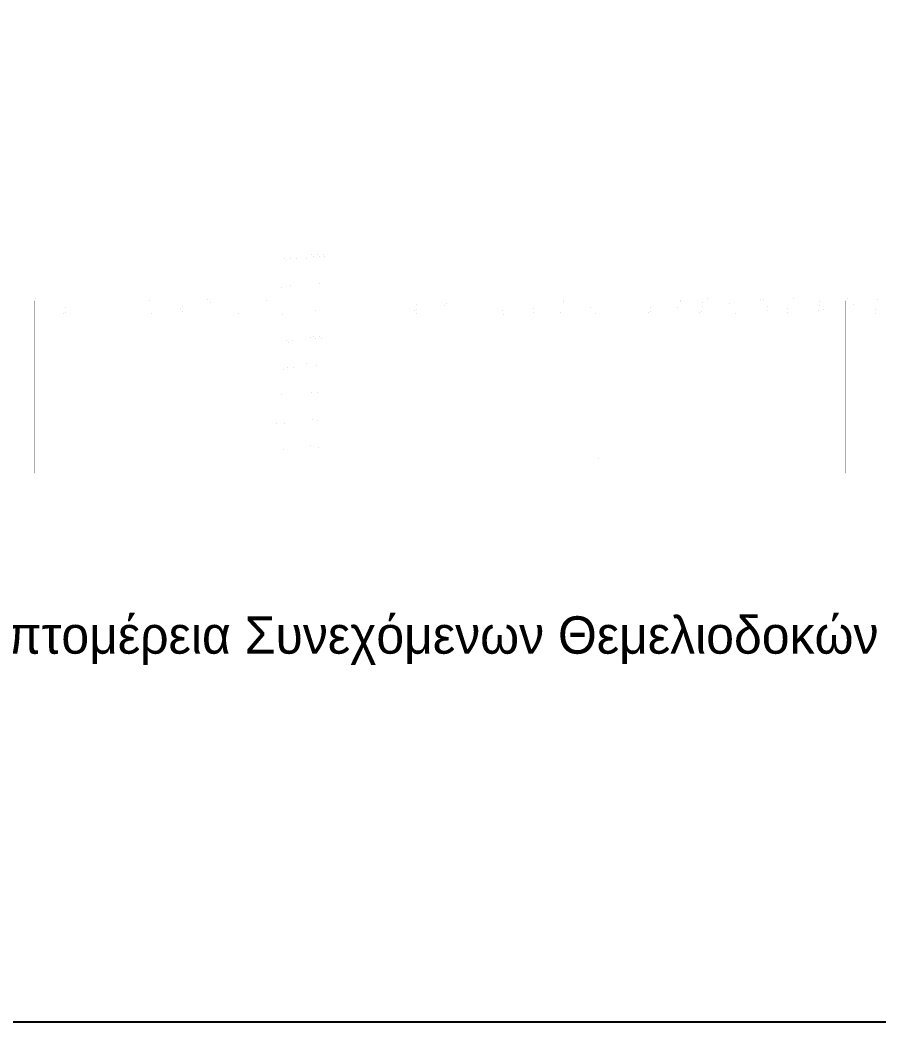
# Model space of a CAD drawing. Header units: millimetres. Extents: x -2171 to 1563, y -1758 to -1505.
# Drawn here: x 1269.06 to 1276.41, y -1605.38 to -1596.81 of the extents above; entities that cross this region are included whole.
import ezdxf

# ---------------------------------------------------------------- set-up
doc = ezdxf.new("R2010")
doc.units = ezdxf.units.MM
for name, color, linetype in [('-S-TOMES', 7, 'Continuous'), ('-S_SIDERA', 30, 'Continuous'), ('BLUE', 5, 'Continuous')]:
    doc.layers.add(name, color=color, linetype=linetype)
doc.layers.add('Tablet', color=150, linetype='Continuous', true_color=0x0180ff)
doc.styles.add('GR-SIMPL', font='GR-SIMPL.shx', dxfattribs={"width": 0.8})

msp = doc.modelspace()

# ---------------------------------------------------------------- linework, layer by layer
at = {"layer": '-S-TOMES', "const_width": 0.00005}
for points in [[(1271.1936, -1599.1117), (1271.1936, -1598.645)], [(1272.0603, -1599.1117), (1272.0603, -1598.645)], [(1271.1936, -1599.1117), (1265.8353, -1599.1117)], [(1277.2519, -1599.1117), (1272.0603, -1599.1117)], [(1270.0269, -1600.7783), (1264.6686, -1600.7783)], [(1273.2603, -1600.7783), (1270.0269, -1600.7783)], [(1278.9186, -1600.7783), (1273.2603, -1600.7783)]]:
    msp.add_lwpolyline(points, dxfattribs=at)
at = {"layer": '-S_SIDERA', "const_width": 0.00005}
for points in [[(1271.3186, -1596.8117), (1271.3186, -1600.6617), (1271.2853, -1600.6617), (1271.2853, -1596.8117)], [(1271.5603, -1596.8117), (1271.5603, -1600.6617), (1271.5353, -1600.6617), (1271.5353, -1596.8117)], [(1271.7519, -1596.8117), (1271.7519, -1600.6617), (1271.7269, -1600.6617), (1271.7269, -1596.8117)], [(1272.0019, -1596.8117), (1272.0019, -1600.6617), (1271.9686, -1600.6617), (1271.9686, -1596.8117)], [(1274.1936, -1599.2267), (1265.0176, -1599.2267), (1264.9777, -1599.2302), (1264.939, -1599.2405), (1264.9027, -1599.2575), (1264.8698, -1599.2805), (1264.8415, -1599.3088), (1264.8185, -1599.3416), (1264.8016, -1599.3779), (1264.7912, -1599.4167), (1264.7877, -1599.4566), (1264.7877, -1599.852), (1264.8227, -1599.852), (1264.8227, -1599.4566), (1264.8265, -1599.4186), (1264.8376, -1599.382), (1264.8556, -1599.3483), (1264.8798, -1599.3187), (1264.9093, -1599.2945), (1264.943, -1599.2765), (1264.9796, -1599.2654), (1265.0176, -1599.2617), (1274.1936, -1599.2617)], [(1274.1936, -1600.6492), (1265.0176, -1600.6492), (1264.9777, -1600.6457), (1264.939, -1600.6353), (1264.9027, -1600.6184), (1264.8698, -1600.5954), (1264.8415, -1600.567), (1264.8185, -1600.5342), (1264.8016, -1600.4979), (1264.7912, -1600.4592), (1264.7877, -1600.4192), (1264.7877, -1600.0238), (1264.8227, -1600.0238), (1264.8227, -1600.4192), (1264.8265, -1600.4573), (1264.8376, -1600.4938), (1264.8556, -1600.5275), (1264.8798, -1600.5571), (1264.9093, -1600.5813), (1264.943, -1600.5993), (1264.9796, -1600.6104), (1265.0176, -1600.6142), (1274.1936, -1600.6142)]]:
    msp.add_lwpolyline(points, close=True, dxfattribs=at)
for points in [[(1272.4103, -1598.645), (1270.8603, -1598.645)], [(1272.0203, -1598.8867), (1271.2769, -1598.8867), (1271.274, -1598.8864), (1271.2712, -1598.8857), (1271.2686, -1598.8844), (1271.2662, -1598.8828), (1271.2642, -1598.8807), (1271.2625, -1598.8783), (1271.2613, -1598.8757), (1271.2605, -1598.8729), (1271.2603, -1598.87), (1271.2603, -1598.8617), (1271.2605, -1598.8588), (1271.2613, -1598.856), (1271.2625, -1598.8533), (1271.2642, -1598.8509), (1271.2662, -1598.8489), (1271.2686, -1598.8472), (1271.2712, -1598.846), (1271.274, -1598.8452), (1271.2769, -1598.845), (1271.4269, -1598.8533), (1271.4269, -1598.87), (1271.2919, -1598.8617)], [(1271.2753, -1598.87), (1272.0203, -1598.87)], [(1271.7703, -1598.8533), (1271.5269, -1598.8533), (1271.524, -1598.8531), (1271.5212, -1598.8523), (1271.5186, -1598.8511), (1271.5162, -1598.8494), (1271.5142, -1598.8474), (1271.5125, -1598.845), (1271.5113, -1598.8424), (1271.5105, -1598.8396), (1271.5103, -1598.8367), (1271.5103, -1598.8283), (1271.5105, -1598.8254), (1271.5113, -1598.8226), (1271.5125, -1598.82), (1271.5142, -1598.8176), (1271.5162, -1598.8156), (1271.5186, -1598.8139), (1271.5212, -1598.8127), (1271.524, -1598.8119), (1271.5269, -1598.8117), (1271.6769, -1598.82), (1271.6769, -1598.8367), (1271.5419, -1598.8283)], [(1271.5253, -1598.8367), (1271.7703, -1598.8367)], [(1271.7769, -1598.8433), (1271.7769, -1598.8467)], [(1271.7703, -1599.0867), (1271.5269, -1599.0867), (1271.524, -1599.0864), (1271.5212, -1599.0857), (1271.5186, -1599.0844), (1271.5162, -1599.0828), (1271.5142, -1599.0807), (1271.5125, -1599.0783), (1271.5113, -1599.0757), (1271.5105, -1599.0729), (1271.5103, -1599.07), (1271.5103, -1599.0617), (1271.5105, -1599.0588), (1271.5113, -1599.056), (1271.5125, -1599.0533), (1271.5142, -1599.0509), (1271.5162, -1599.0489), (1271.5186, -1599.0472), (1271.5212, -1599.046), (1271.524, -1599.0452), (1271.5269, -1599.045), (1271.6769, -1599.0533), (1271.6769, -1599.07), (1271.5419, -1599.0617)], [(1272.0203, -1599.12), (1271.2769, -1599.12), (1271.274, -1599.1197), (1271.2712, -1599.119), (1271.2686, -1599.1178), (1271.2662, -1599.1161), (1271.2642, -1599.114), (1271.2625, -1599.1117), (1271.2613, -1599.109), (1271.2605, -1599.1062), (1271.2603, -1599.1033), (1271.2603, -1599.095), (1271.2605, -1599.0921), (1271.2613, -1599.0893), (1271.2625, -1599.0867), (1271.2642, -1599.0843), (1271.2662, -1599.0822), (1271.2686, -1599.0806), (1271.2712, -1599.0793), (1271.274, -1599.0786), (1271.2769, -1599.0783), (1271.4269, -1599.0867), (1271.4269, -1599.1033), (1271.2919, -1599.095)], [(1271.2753, -1599.1033), (1272.0203, -1599.1033)], [(1271.5253, -1599.07), (1271.7703, -1599.07)], [(1271.7769, -1599.0767), (1271.7769, -1599.08)], [(1269.1686, -1600.6883), (1269.1686, -1599.2117), (1269.1689, -1599.2088), (1269.1696, -1599.206), (1269.1708, -1599.2033), (1269.1725, -1599.2009), (1269.1746, -1599.1989), (1269.1769, -1599.1972), (1269.1796, -1599.196), (1269.1824, -1599.1952), (1269.1853, -1599.195), (1269.1936, -1599.195), (1269.1965, -1599.1952), (1269.1993, -1599.196), (1269.2019, -1599.1972), (1269.2043, -1599.1989), (1269.2064, -1599.2009), (1269.208, -1599.2033), (1269.2093, -1599.206), (1269.21, -1599.2088), (1269.2103, -1599.2117), (1269.2019, -1599.3283), (1269.1853, -1599.3283), (1269.1936, -1599.2267)], [(1269.1853, -1599.21), (1269.1853, -1600.6883)], [(1269.4186, -1600.6883), (1269.4186, -1599.2117), (1269.4189, -1599.2088), (1269.4196, -1599.206), (1269.4208, -1599.2033), (1269.4225, -1599.2009), (1269.4246, -1599.1989), (1269.4269, -1599.1972), (1269.4296, -1599.196), (1269.4324, -1599.1952), (1269.4353, -1599.195), (1269.4436, -1599.195), (1269.4465, -1599.1952), (1269.4493, -1599.196), (1269.4519, -1599.1972), (1269.4543, -1599.1989), (1269.4564, -1599.2009), (1269.458, -1599.2033), (1269.4593, -1599.206), (1269.46, -1599.2088), (1269.4603, -1599.2117), (1269.4519, -1599.3283), (1269.4353, -1599.3283), (1269.4436, -1599.2267)], [(1269.4353, -1599.21), (1269.4353, -1600.6883)], [(1270.1686, -1600.6883), (1270.1686, -1599.2117), (1270.1689, -1599.2088), (1270.1696, -1599.206), (1270.1708, -1599.2033), (1270.1725, -1599.2009), (1270.1746, -1599.1989), (1270.1769, -1599.1972), (1270.1796, -1599.196), (1270.1824, -1599.1952), (1270.1853, -1599.195), (1270.1936, -1599.195), (1270.1965, -1599.1952), (1270.1993, -1599.196), (1270.2019, -1599.1972), (1270.2043, -1599.1989), (1270.2064, -1599.2009), (1270.208, -1599.2033), (1270.2093, -1599.206), (1270.21, -1599.2088), (1270.2103, -1599.2117), (1270.2019, -1599.3283), (1270.1853, -1599.3283), (1270.1936, -1599.2267)], [(1270.4186, -1600.6883), (1270.4186, -1599.2117), (1270.4189, -1599.2088), (1270.4196, -1599.206), (1270.4208, -1599.2033), (1270.4225, -1599.2009), (1270.4246, -1599.1989), (1270.4269, -1599.1972), (1270.4296, -1599.196), (1270.4324, -1599.1952), (1270.4353, -1599.195), (1270.4436, -1599.195), (1270.4465, -1599.1952), (1270.4493, -1599.196), (1270.4519, -1599.1972), (1270.4543, -1599.1989), (1270.4564, -1599.2009), (1270.458, -1599.2033), (1270.4593, -1599.206), (1270.46, -1599.2088), (1270.4603, -1599.2117), (1270.4519, -1599.3283), (1270.4353, -1599.3283), (1270.4436, -1599.2267)], [(1270.4353, -1599.21), (1270.4353, -1600.6883)], [(1270.6686, -1600.6883), (1270.6686, -1599.2117), (1270.6689, -1599.2088), (1270.6696, -1599.206), (1270.6708, -1599.2033), (1270.6725, -1599.2009), (1270.6746, -1599.1989), (1270.6769, -1599.1972), (1270.6796, -1599.196), (1270.6824, -1599.1952), (1270.6853, -1599.195), (1270.6936, -1599.195), (1270.6965, -1599.1952), (1270.6993, -1599.196), (1270.7019, -1599.1972), (1270.7043, -1599.1989), (1270.7064, -1599.2009), (1270.708, -1599.2033), (1270.7093, -1599.206), (1270.71, -1599.2088), (1270.7103, -1599.2117), (1270.7019, -1599.3283), (1270.6853, -1599.3283), (1270.6936, -1599.2267)], [(1270.6853, -1599.21), (1270.6853, -1600.6883)], [(1270.9186, -1600.6883), (1270.9186, -1599.2117), (1270.9189, -1599.2088), (1270.9196, -1599.206), (1270.9208, -1599.2033), (1270.9225, -1599.2009), (1270.9246, -1599.1989), (1270.9269, -1599.1972), (1270.9296, -1599.196), (1270.9324, -1599.1952), (1270.9353, -1599.195), (1270.9436, -1599.195), (1270.9465, -1599.1952), (1270.9493, -1599.196), (1270.9519, -1599.1972), (1270.9543, -1599.1989), (1270.9564, -1599.2009), (1270.958, -1599.2033), (1270.9593, -1599.206), (1270.96, -1599.2088), (1270.9603, -1599.2117), (1270.9519, -1599.3283), (1270.9353, -1599.3283), (1270.9436, -1599.2267)], [(1270.9353, -1599.21), (1270.9353, -1600.6883)], [(1271.1686, -1600.6883), (1271.1686, -1599.2117), (1271.1689, -1599.2088), (1271.1696, -1599.206), (1271.1708, -1599.2033), (1271.1725, -1599.2009), (1271.1746, -1599.1989), (1271.1769, -1599.1972), (1271.1796, -1599.196), (1271.1824, -1599.1952), (1271.1853, -1599.195), (1271.1936, -1599.195), (1271.1965, -1599.1952), (1271.1993, -1599.196), (1271.2019, -1599.1972), (1271.2043, -1599.1989), (1271.2064, -1599.2009), (1271.208, -1599.2033), (1271.2093, -1599.206), (1271.21, -1599.2088), (1271.2103, -1599.2117), (1271.2019, -1599.3283), (1271.1853, -1599.3283), (1271.1936, -1599.2267)], [(1271.1853, -1599.21), (1271.1853, -1600.6883)], [(1272.1686, -1600.6883), (1272.1686, -1599.2117), (1272.1688, -1599.2088), (1272.1696, -1599.206), (1272.1708, -1599.2033), (1272.1725, -1599.2009), (1272.1745, -1599.1989), (1272.1769, -1599.1972), (1272.1796, -1599.196), (1272.1824, -1599.1952), (1272.1853, -1599.195), (1272.1936, -1599.195), (1272.1965, -1599.1952), (1272.1993, -1599.196), (1272.2019, -1599.1972), (1272.2043, -1599.1989), (1272.2064, -1599.2009), (1272.208, -1599.2033), (1272.2093, -1599.206), (1272.21, -1599.2088), (1272.2103, -1599.2117), (1272.2019, -1599.3283), (1272.1853, -1599.3283), (1272.1936, -1599.2267)], [(1272.1853, -1599.21), (1272.1853, -1600.6883)], [(1272.4186, -1600.6883), (1272.4186, -1599.2117), (1272.4188, -1599.2088), (1272.4196, -1599.206), (1272.4208, -1599.2033), (1272.4225, -1599.2009), (1272.4245, -1599.1989), (1272.4269, -1599.1972), (1272.4296, -1599.196), (1272.4324, -1599.1952), (1272.4353, -1599.195), (1272.4436, -1599.195), (1272.4465, -1599.1952), (1272.4493, -1599.196), (1272.4519, -1599.1972), (1272.4543, -1599.1989), (1272.4564, -1599.2009), (1272.458, -1599.2033), (1272.4593, -1599.206), (1272.46, -1599.2088), (1272.4603, -1599.2117), (1272.4519, -1599.3283), (1272.4353, -1599.3283), (1272.4436, -1599.2267)], [(1272.4353, -1599.21), (1272.4353, -1600.6883)], [(1272.6686, -1600.6883), (1272.6686, -1599.2117), (1272.6688, -1599.2088), (1272.6696, -1599.206), (1272.6708, -1599.2033), (1272.6725, -1599.2009), (1272.6745, -1599.1989), (1272.6769, -1599.1972), (1272.6796, -1599.196), (1272.6824, -1599.1952), (1272.6853, -1599.195), (1272.6936, -1599.195), (1272.6965, -1599.1952), (1272.6993, -1599.196), (1272.7019, -1599.1972), (1272.7043, -1599.1989), (1272.7064, -1599.2009), (1272.708, -1599.2033), (1272.7093, -1599.206), (1272.71, -1599.2088), (1272.7103, -1599.2117), (1272.7019, -1599.3283), (1272.6853, -1599.3283), (1272.6936, -1599.2267)], [(1272.6853, -1599.21), (1272.6853, -1600.6883)], [(1272.9186, -1600.6883), (1272.9186, -1599.2117), (1272.9188, -1599.2088), (1272.9196, -1599.206), (1272.9208, -1599.2033), (1272.9225, -1599.2009), (1272.9245, -1599.1989), (1272.9269, -1599.1972), (1272.9296, -1599.196), (1272.9324, -1599.1952), (1272.9353, -1599.195), (1272.9436, -1599.195), (1272.9465, -1599.1952), (1272.9493, -1599.196), (1272.9519, -1599.1972), (1272.9543, -1599.1989), (1272.9564, -1599.2009), (1272.958, -1599.2033), (1272.9593, -1599.206), (1272.96, -1599.2088), (1272.9603, -1599.2117), (1272.9519, -1599.3283), (1272.9353, -1599.3283), (1272.9436, -1599.2267)], [(1272.9353, -1599.21), (1272.9353, -1600.6883)], [(1273.1686, -1600.6883), (1273.1686, -1599.2117), (1273.1688, -1599.2088), (1273.1696, -1599.206), (1273.1708, -1599.2033), (1273.1725, -1599.2009), (1273.1745, -1599.1989), (1273.1769, -1599.1972), (1273.1796, -1599.196), (1273.1824, -1599.1952), (1273.1853, -1599.195), (1273.1936, -1599.195), (1273.1965, -1599.1952), (1273.1993, -1599.196), (1273.2019, -1599.1972), (1273.2043, -1599.1989), (1273.2064, -1599.2009), (1273.208, -1599.2033), (1273.2093, -1599.206), (1273.21, -1599.2088), (1273.2103, -1599.2117), (1273.2019, -1599.3283), (1273.1853, -1599.3283), (1273.1936, -1599.2267)], [(1273.1853, -1599.21), (1273.1853, -1600.6883)], [(1273.4186, -1600.6883), (1273.4186, -1599.2117), (1273.4188, -1599.2088), (1273.4196, -1599.206), (1273.4208, -1599.2033), (1273.4225, -1599.2009), (1273.4245, -1599.1989), (1273.4269, -1599.1972), (1273.4296, -1599.196), (1273.4324, -1599.1952), (1273.4353, -1599.195), (1273.4436, -1599.195), (1273.4465, -1599.1952), (1273.4493, -1599.196), (1273.4519, -1599.1972), (1273.4543, -1599.1989), (1273.4564, -1599.2009), (1273.458, -1599.2033), (1273.4593, -1599.206), (1273.46, -1599.2088), (1273.4603, -1599.2117), (1273.4519, -1599.3283), (1273.4353, -1599.3283), (1273.4436, -1599.2267)], [(1273.4353, -1599.21), (1273.4353, -1600.6883)], [(1273.6686, -1600.6883), (1273.6686, -1599.2117), (1273.6688, -1599.2088), (1273.6696, -1599.206), (1273.6708, -1599.2033), (1273.6725, -1599.2009), (1273.6745, -1599.1989), (1273.6769, -1599.1972), (1273.6796, -1599.196), (1273.6824, -1599.1952), (1273.6853, -1599.195), (1273.6936, -1599.195), (1273.6965, -1599.1952), (1273.6993, -1599.196), (1273.7019, -1599.1972), (1273.7043, -1599.1989), (1273.7064, -1599.2009), (1273.708, -1599.2033), (1273.7093, -1599.206), (1273.71, -1599.2088), (1273.7103, -1599.2117), (1273.7019, -1599.3283), (1273.6853, -1599.3283), (1273.6936, -1599.2267)], [(1273.6853, -1599.21), (1273.6853, -1600.6883)], [(1273.9186, -1600.6883), (1273.9186, -1599.2117), (1273.9188, -1599.2088), (1273.9196, -1599.206), (1273.9208, -1599.2033), (1273.9225, -1599.2009), (1273.9245, -1599.1989), (1273.9269, -1599.1972), (1273.9296, -1599.196), (1273.9324, -1599.1952), (1273.9353, -1599.195), (1273.9436, -1599.195), (1273.9465, -1599.1952), (1273.9493, -1599.196), (1273.9519, -1599.1972), (1273.9543, -1599.1989), (1273.9564, -1599.2009), (1273.958, -1599.2033), (1273.9593, -1599.206), (1273.96, -1599.2088), (1273.9603, -1599.2117), (1273.9519, -1599.3283), (1273.9353, -1599.3283), (1273.9436, -1599.2267)], [(1273.9353, -1599.21), (1273.9353, -1600.6883)], [(1274.1686, -1600.6883), (1274.1686, -1599.2117), (1274.1688, -1599.2088), (1274.1696, -1599.206), (1274.1708, -1599.2033), (1274.1725, -1599.2009), (1274.1745, -1599.1989), (1274.1769, -1599.1972), (1274.1796, -1599.196), (1274.1824, -1599.1952), (1274.1853, -1599.195), (1274.1936, -1599.195), (1274.1965, -1599.1952), (1274.1993, -1599.196), (1274.2019, -1599.1972), (1274.2043, -1599.1989), (1274.2064, -1599.2009), (1274.208, -1599.2033), (1274.2093, -1599.206), (1274.21, -1599.2088), (1274.2103, -1599.2117), (1274.2019, -1599.3283), (1274.1853, -1599.3283), (1274.1936, -1599.2267)], [(1274.1853, -1599.21), (1274.1853, -1600.6883)], [(1274.4186, -1600.6883), (1274.4186, -1599.2117), (1274.4188, -1599.2088), (1274.4196, -1599.206), (1274.4208, -1599.2033), (1274.4225, -1599.2009), (1274.4245, -1599.1989), (1274.4269, -1599.1972), (1274.4296, -1599.196), (1274.4324, -1599.1952), (1274.4353, -1599.195), (1274.4436, -1599.195), (1274.4465, -1599.1952), (1274.4493, -1599.196), (1274.4519, -1599.1972), (1274.4543, -1599.1989), (1274.4564, -1599.2009), (1274.458, -1599.2033), (1274.4593, -1599.206), (1274.46, -1599.2088), (1274.4603, -1599.2117), (1274.4519, -1599.3283), (1274.4353, -1599.3283), (1274.4436, -1599.2267)], [(1274.4353, -1599.21), (1274.4353, -1600.6883)], [(1274.6686, -1600.6883), (1274.6686, -1599.2117), (1274.6688, -1599.2088), (1274.6696, -1599.206), (1274.6708, -1599.2033), (1274.6725, -1599.2009), (1274.6745, -1599.1989), (1274.6769, -1599.1972), (1274.6796, -1599.196), (1274.6824, -1599.1952), (1274.6853, -1599.195), (1274.6936, -1599.195), (1274.6965, -1599.1952), (1274.6993, -1599.196), (1274.7019, -1599.1972), (1274.7043, -1599.1989), (1274.7064, -1599.2009), (1274.708, -1599.2033), (1274.7093, -1599.206), (1274.71, -1599.2088), (1274.7103, -1599.2117), (1274.7019, -1599.3283), (1274.6853, -1599.3283), (1274.6936, -1599.2267)], [(1274.6853, -1599.21), (1274.6853, -1600.6883)], [(1274.8603, -1600.6883), (1274.8603, -1599.2117), (1274.8605, -1599.2088), (1274.8613, -1599.206), (1274.8625, -1599.2033), (1274.8642, -1599.2009), (1274.8662, -1599.1989), (1274.8686, -1599.1972), (1274.8712, -1599.196), (1274.874, -1599.1952), (1274.8769, -1599.195), (1274.8853, -1599.195), (1274.8882, -1599.1952), (1274.891, -1599.196), (1274.8936, -1599.1972), (1274.896, -1599.1989), (1274.898, -1599.2009), (1274.8997, -1599.2033), (1274.9009, -1599.206), (1274.9017, -1599.2088), (1274.9019, -1599.2117), (1274.8936, -1599.3283), (1274.8769, -1599.3283), (1274.8853, -1599.2267)], [(1274.8769, -1599.21), (1274.8769, -1600.6883)], [(1274.9186, -1600.6883), (1274.9186, -1599.2117), (1274.9188, -1599.2088), (1274.9196, -1599.206), (1274.9208, -1599.2033), (1274.9225, -1599.2009), (1274.9245, -1599.1989), (1274.9269, -1599.1972), (1274.9296, -1599.196), (1274.9324, -1599.1952), (1274.9353, -1599.195), (1274.9436, -1599.195), (1274.9465, -1599.1952), (1274.9493, -1599.196), (1274.9519, -1599.1972), (1274.9543, -1599.1989), (1274.9564, -1599.2009), (1274.958, -1599.2033), (1274.9593, -1599.206), (1274.96, -1599.2088), (1274.9603, -1599.2117), (1274.9519, -1599.3283), (1274.9353, -1599.3283), (1274.9436, -1599.2267)], [(1274.9353, -1599.21), (1274.9353, -1600.6883)], [(1275.1103, -1600.6883), (1275.1103, -1599.2117), (1275.1105, -1599.2088), (1275.1113, -1599.206), (1275.1125, -1599.2033), (1275.1142, -1599.2009), (1275.1162, -1599.1989), (1275.1186, -1599.1972), (1275.1212, -1599.196), (1275.124, -1599.1952), (1275.1269, -1599.195), (1275.1353, -1599.195), (1275.1382, -1599.1952), (1275.141, -1599.196), (1275.1436, -1599.1972), (1275.146, -1599.1989), (1275.148, -1599.2009), (1275.1497, -1599.2033), (1275.1509, -1599.206), (1275.1517, -1599.2088), (1275.1519, -1599.2117), (1275.1436, -1599.3283), (1275.1269, -1599.3283), (1275.1353, -1599.2267)], [(1275.1269, -1599.21), (1275.1269, -1600.6883)], [(1275.1686, -1600.6883), (1275.1686, -1599.2117), (1275.1688, -1599.2088), (1275.1696, -1599.206), (1275.1708, -1599.2033), (1275.1725, -1599.2009), (1275.1745, -1599.1989), (1275.1769, -1599.1972), (1275.1796, -1599.196), (1275.1824, -1599.1952), (1275.1853, -1599.195), (1275.1936, -1599.195), (1275.1965, -1599.1952), (1275.1993, -1599.196), (1275.2019, -1599.1972), (1275.2043, -1599.1989), (1275.2064, -1599.2009), (1275.208, -1599.2033), (1275.2093, -1599.206), (1275.21, -1599.2088), (1275.2103, -1599.2117), (1275.2019, -1599.3283), (1275.1853, -1599.3283), (1275.1936, -1599.2267)], [(1275.1853, -1599.21), (1275.1853, -1600.6883)], [(1275.3603, -1600.6883), (1275.3603, -1599.2117), (1275.3605, -1599.2088), (1275.3613, -1599.206), (1275.3625, -1599.2033), (1275.3642, -1599.2009), (1275.3662, -1599.1989), (1275.3686, -1599.1972), (1275.3712, -1599.196), (1275.374, -1599.1952), (1275.3769, -1599.195), (1275.3853, -1599.195), (1275.3881, -1599.1952), (1275.391, -1599.196), (1275.3936, -1599.1972), (1275.396, -1599.1989), (1275.398, -1599.2009), (1275.3997, -1599.2033), (1275.4009, -1599.206), (1275.4017, -1599.2088), (1275.4019, -1599.2117), (1275.3936, -1599.3283), (1275.3769, -1599.3283), (1275.3853, -1599.2267)], [(1275.3769, -1599.21), (1275.3769, -1600.6883)], [(1275.4186, -1600.6883), (1275.4186, -1599.2117), (1275.4188, -1599.2088), (1275.4196, -1599.206), (1275.4208, -1599.2033), (1275.4225, -1599.2009), (1275.4245, -1599.1989), (1275.4269, -1599.1972), (1275.4296, -1599.196), (1275.4324, -1599.1952), (1275.4353, -1599.195), (1275.4436, -1599.195), (1275.4465, -1599.1952), (1275.4493, -1599.196), (1275.4519, -1599.1972), (1275.4543, -1599.1989), (1275.4564, -1599.2009), (1275.458, -1599.2033), (1275.4593, -1599.206), (1275.46, -1599.2088), (1275.4603, -1599.2117), (1275.4519, -1599.3283), (1275.4353, -1599.3283), (1275.4436, -1599.2267)], [(1275.4353, -1599.21), (1275.4353, -1600.6883)], [(1275.6103, -1600.6883), (1275.6103, -1599.2117), (1275.6105, -1599.2088), (1275.6113, -1599.206), (1275.6125, -1599.2033), (1275.6142, -1599.2009), (1275.6162, -1599.1989), (1275.6186, -1599.1972), (1275.6212, -1599.196), (1275.624, -1599.1952), (1275.6269, -1599.195), (1275.6353, -1599.195), (1275.6381, -1599.1952), (1275.641, -1599.196), (1275.6436, -1599.1972), (1275.646, -1599.1989), (1275.648, -1599.2009), (1275.6497, -1599.2033), (1275.6509, -1599.206), (1275.6517, -1599.2088), (1275.6519, -1599.2117), (1275.6436, -1599.3283), (1275.6269, -1599.3283), (1275.6353, -1599.2267)], [(1275.6269, -1599.21), (1275.6269, -1600.6883)], [(1275.6686, -1600.6883), (1275.6686, -1599.2117), (1275.6688, -1599.2088), (1275.6696, -1599.206), (1275.6708, -1599.2033), (1275.6725, -1599.2009), (1275.6745, -1599.1989), (1275.6769, -1599.1972), (1275.6796, -1599.196), (1275.6824, -1599.1952), (1275.6853, -1599.195), (1275.6936, -1599.195), (1275.6965, -1599.1952), (1275.6993, -1599.196), (1275.7019, -1599.1972), (1275.7043, -1599.1989), (1275.7064, -1599.2009), (1275.708, -1599.2033), (1275.7092, -1599.206), (1275.71, -1599.2088), (1275.7103, -1599.2117), (1275.7019, -1599.3283), (1275.6853, -1599.3283), (1275.6936, -1599.2267)], [(1275.6853, -1599.21), (1275.6853, -1600.6883)], [(1275.8603, -1600.6883), (1275.8603, -1599.2117), (1275.8605, -1599.2088), (1275.8613, -1599.206), (1275.8625, -1599.2033), (1275.8642, -1599.2009), (1275.8662, -1599.1989), (1275.8686, -1599.1972), (1275.8712, -1599.196), (1275.874, -1599.1952), (1275.8769, -1599.195), (1275.8853, -1599.195), (1275.8881, -1599.1952), (1275.891, -1599.196), (1275.8936, -1599.1972), (1275.896, -1599.1989), (1275.898, -1599.2009), (1275.8997, -1599.2033), (1275.9009, -1599.206), (1275.9017, -1599.2088), (1275.9019, -1599.2117), (1275.8936, -1599.3283), (1275.8769, -1599.3283), (1275.8853, -1599.2267)], [(1275.8769, -1599.21), (1275.8769, -1600.6883)], [(1275.9186, -1600.6883), (1275.9186, -1599.2117), (1275.9188, -1599.2088), (1275.9196, -1599.206), (1275.9208, -1599.2033), (1275.9225, -1599.2009), (1275.9245, -1599.1989), (1275.9269, -1599.1972), (1275.9296, -1599.196), (1275.9324, -1599.1952), (1275.9353, -1599.195), (1275.9436, -1599.195), (1275.9465, -1599.1952), (1275.9493, -1599.196), (1275.9519, -1599.1972), (1275.9543, -1599.1989), (1275.9564, -1599.2009), (1275.958, -1599.2033), (1275.9592, -1599.206), (1275.96, -1599.2088), (1275.9603, -1599.2117), (1275.9519, -1599.3283), (1275.9353, -1599.3283), (1275.9436, -1599.2267)], [(1275.9353, -1599.21), (1275.9353, -1600.6883)], [(1276.1103, -1600.6883), (1276.1103, -1599.2117), (1276.1105, -1599.2088), (1276.1113, -1599.206), (1276.1125, -1599.2033), (1276.1142, -1599.2009), (1276.1162, -1599.1989), (1276.1186, -1599.1972), (1276.1212, -1599.196), (1276.124, -1599.1952), (1276.1269, -1599.195), (1276.1353, -1599.195), (1276.1381, -1599.1952), (1276.141, -1599.196), (1276.1436, -1599.1972), (1276.146, -1599.1989), (1276.148, -1599.2009), (1276.1497, -1599.2033), (1276.1509, -1599.206), (1276.1517, -1599.2088), (1276.1519, -1599.2117), (1276.1436, -1599.3283), (1276.1269, -1599.3283), (1276.1353, -1599.2267)], [(1276.1269, -1599.21), (1276.1269, -1600.6883)], [(1276.1686, -1600.6883), (1276.1686, -1599.2117), (1276.1688, -1599.2088), (1276.1696, -1599.206), (1276.1708, -1599.2033), (1276.1725, -1599.2009), (1276.1745, -1599.1989), (1276.1769, -1599.1972), (1276.1796, -1599.196), (1276.1824, -1599.1952), (1276.1853, -1599.195), (1276.1936, -1599.195), (1276.1965, -1599.1952), (1276.1993, -1599.196), (1276.2019, -1599.1972), (1276.2043, -1599.1989), (1276.2064, -1599.2009), (1276.208, -1599.2033), (1276.2092, -1599.206), (1276.21, -1599.2088), (1276.2103, -1599.2117), (1276.2019, -1599.3283), (1276.1853, -1599.3283), (1276.1936, -1599.2267)], [(1276.1853, -1599.21), (1276.1853, -1600.6883)], [(1276.3603, -1600.6883), (1276.3603, -1599.2117), (1276.3605, -1599.2088), (1276.3613, -1599.206), (1276.3625, -1599.2033), (1276.3642, -1599.2009), (1276.3662, -1599.1989), (1276.3686, -1599.1972), (1276.3712, -1599.196), (1276.374, -1599.1952), (1276.3769, -1599.195), (1276.3853, -1599.195), (1276.3881, -1599.1952), (1276.391, -1599.196), (1276.3936, -1599.1972), (1276.396, -1599.1989), (1276.398, -1599.2009), (1276.3997, -1599.2033), (1276.4009, -1599.206), (1276.4017, -1599.2088), (1276.4019, -1599.2117), (1276.3936, -1599.3283), (1276.3769, -1599.3283), (1276.3853, -1599.2267)], [(1276.3769, -1599.21), (1276.3769, -1600.6883)], [(1278.521, -1599.2617), (1274.1936, -1599.2617), (1273.9436, -1599.3317), (1269.1686, -1599.3317), (1269.1686, -1599.2967), (1273.9436, -1599.2967), (1274.1936, -1599.2267), (1278.521, -1599.2267)], [(1271.7703, -1599.32), (1271.5269, -1599.32), (1271.524, -1599.3197), (1271.5212, -1599.319), (1271.5186, -1599.3178), (1271.5162, -1599.3161), (1271.5142, -1599.314), (1271.5125, -1599.3117), (1271.5113, -1599.309), (1271.5105, -1599.3062), (1271.5103, -1599.3033), (1271.5103, -1599.295), (1271.5105, -1599.2921), (1271.5113, -1599.2893), (1271.5125, -1599.2867), (1271.5142, -1599.2843), (1271.5162, -1599.2822), (1271.5186, -1599.2806), (1271.5212, -1599.2793), (1271.524, -1599.2786), (1271.5269, -1599.2783), (1271.6769, -1599.2867), (1271.6769, -1599.3033), (1271.5419, -1599.295)], [(1271.5253, -1599.3033), (1271.7703, -1599.3033)], [(1272.0203, -1599.3533), (1271.2769, -1599.3533), (1271.274, -1599.3531), (1271.2712, -1599.3523), (1271.2686, -1599.3511), (1271.2662, -1599.3494), (1271.2642, -1599.3474), (1271.2625, -1599.345), (1271.2613, -1599.3424), (1271.2605, -1599.3396), (1271.2603, -1599.3367), (1271.2603, -1599.3283), (1271.2605, -1599.3254), (1271.2613, -1599.3226), (1271.2625, -1599.32), (1271.2642, -1599.3176), (1271.2662, -1599.3156), (1271.2686, -1599.3139), (1271.2712, -1599.3127), (1271.274, -1599.3119), (1271.2769, -1599.3117), (1271.4269, -1599.32), (1271.4269, -1599.3367), (1271.2919, -1599.3283)], [(1271.2753, -1599.3367), (1272.0203, -1599.3367)], [(1271.7769, -1599.31), (1271.7769, -1599.3133)], [(1272.0203, -1599.5867), (1271.2769, -1599.5867), (1271.274, -1599.5864), (1271.2712, -1599.5857), (1271.2686, -1599.5844), (1271.2662, -1599.5828), (1271.2642, -1599.5807), (1271.2625, -1599.5783), (1271.2613, -1599.5757), (1271.2605, -1599.5729), (1271.2603, -1599.57), (1271.2603, -1599.5617), (1271.2605, -1599.5588), (1271.2613, -1599.556), (1271.2625, -1599.5533), (1271.2642, -1599.5509), (1271.2662, -1599.5489), (1271.2686, -1599.5472), (1271.2712, -1599.546), (1271.274, -1599.5452), (1271.2769, -1599.545), (1271.4269, -1599.5533), (1271.4269, -1599.57), (1271.2919, -1599.5617)], [(1271.7703, -1599.5533), (1271.5269, -1599.5533), (1271.524, -1599.5531), (1271.5212, -1599.5523), (1271.5186, -1599.5511), (1271.5162, -1599.5494), (1271.5142, -1599.5474), (1271.5125, -1599.545), (1271.5113, -1599.5424), (1271.5105, -1599.5396), (1271.5103, -1599.5367), (1271.5103, -1599.5283), (1271.5105, -1599.5254), (1271.5113, -1599.5226), (1271.5125, -1599.52), (1271.5142, -1599.5176), (1271.5162, -1599.5156), (1271.5186, -1599.5139), (1271.5212, -1599.5127), (1271.524, -1599.5119), (1271.5269, -1599.5117), (1271.6769, -1599.52), (1271.6769, -1599.5367), (1271.5419, -1599.5283)], [(1271.5253, -1599.5367), (1271.7703, -1599.5367)], [(1271.7769, -1599.5433), (1271.7769, -1599.5467)], [(1271.2753, -1599.57), (1272.0203, -1599.57)], [(1272.0203, -1599.82), (1271.2769, -1599.82), (1271.274, -1599.8197), (1271.2712, -1599.819), (1271.2686, -1599.8178), (1271.2662, -1599.8161), (1271.2642, -1599.814), (1271.2625, -1599.8117), (1271.2613, -1599.809), (1271.2605, -1599.8062), (1271.2603, -1599.8033), (1271.2603, -1599.795), (1271.2605, -1599.7921), (1271.2613, -1599.7893), (1271.2625, -1599.7867), (1271.2642, -1599.7843), (1271.2662, -1599.7822), (1271.2686, -1599.7806), (1271.2712, -1599.7793), (1271.274, -1599.7786), (1271.2769, -1599.7783), (1271.4269, -1599.7867), (1271.4269, -1599.8033), (1271.2919, -1599.795)], [(1271.2753, -1599.8033), (1272.0203, -1599.8033)], [(1271.7703, -1599.7867), (1271.5269, -1599.7867), (1271.524, -1599.7864), (1271.5212, -1599.7857), (1271.5186, -1599.7844), (1271.5162, -1599.7828), (1271.5142, -1599.7807), (1271.5125, -1599.7783), (1271.5113, -1599.7757), (1271.5105, -1599.7729), (1271.5103, -1599.77), (1271.5103, -1599.7617), (1271.5105, -1599.7588), (1271.5113, -1599.756), (1271.5125, -1599.7533), (1271.5142, -1599.7509), (1271.5162, -1599.7489), (1271.5186, -1599.7472), (1271.5212, -1599.746), (1271.524, -1599.7452), (1271.5269, -1599.745), (1271.6769, -1599.7533), (1271.6769, -1599.77), (1271.5419, -1599.7617)], [(1271.5253, -1599.77), (1271.7703, -1599.77)], [(1271.7769, -1599.7767), (1271.7769, -1599.78)], [(1271.7703, -1600.02), (1271.5269, -1600.02), (1271.524, -1600.0197), (1271.5212, -1600.019), (1271.5186, -1600.0178), (1271.5162, -1600.0161), (1271.5142, -1600.014), (1271.5125, -1600.0117), (1271.5113, -1600.009), (1271.5105, -1600.0062), (1271.5103, -1600.0033), (1271.5103, -1599.995), (1271.5105, -1599.9921), (1271.5113, -1599.9893), (1271.5125, -1599.9867), (1271.5142, -1599.9843), (1271.5162, -1599.9822), (1271.5186, -1599.9806), (1271.5212, -1599.9793), (1271.524, -1599.9786), (1271.5269, -1599.9783), (1271.6769, -1599.9867), (1271.6769, -1600.0033), (1271.5419, -1599.995)], [(1272.0203, -1600.0533), (1271.2769, -1600.0533), (1271.274, -1600.0531), (1271.2712, -1600.0523), (1271.2686, -1600.0511), (1271.2662, -1600.0494), (1271.2642, -1600.0474), (1271.2625, -1600.045), (1271.2613, -1600.0424), (1271.2605, -1600.0396), (1271.2603, -1600.0367), (1271.2603, -1600.0283), (1271.2605, -1600.0254), (1271.2613, -1600.0226), (1271.2625, -1600.02), (1271.2642, -1600.0176), (1271.2662, -1600.0156), (1271.2686, -1600.0139), (1271.2712, -1600.0127), (1271.274, -1600.0119), (1271.2769, -1600.0117), (1271.4269, -1600.02), (1271.4269, -1600.0367), (1271.2919, -1600.0283)], [(1271.2753, -1600.0367), (1272.0203, -1600.0367)], [(1271.5253, -1600.0033), (1271.7703, -1600.0033)], [(1271.7769, -1600.01), (1271.7769, -1600.0133)], [(1272.0269, -1600.0433), (1272.0269, -1600.0467)], [(1272.0203, -1600.2867), (1271.2769, -1600.2867), (1271.274, -1600.2864), (1271.2712, -1600.2857), (1271.2686, -1600.2844), (1271.2662, -1600.2828), (1271.2642, -1600.2807), (1271.2625, -1600.2783), (1271.2613, -1600.2757), (1271.2605, -1600.2729), (1271.2603, -1600.27), (1271.2603, -1600.2617), (1271.2605, -1600.2588), (1271.2613, -1600.256), (1271.2625, -1600.2533), (1271.2642, -1600.2509), (1271.2662, -1600.2489), (1271.2686, -1600.2472), (1271.2712, -1600.246), (1271.274, -1600.2452), (1271.2769, -1600.245), (1271.4269, -1600.2533), (1271.4269, -1600.27), (1271.2919, -1600.2617)], [(1271.7703, -1600.2533), (1271.5269, -1600.2533), (1271.524, -1600.2531), (1271.5212, -1600.2523), (1271.5186, -1600.2511), (1271.5162, -1600.2494), (1271.5142, -1600.2474), (1271.5125, -1600.245), (1271.5113, -1600.2424), (1271.5105, -1600.2396), (1271.5103, -1600.2367), (1271.5103, -1600.2283), (1271.5105, -1600.2254), (1271.5113, -1600.2226), (1271.5125, -1600.22), (1271.5142, -1600.2176), (1271.5162, -1600.2156), (1271.5186, -1600.2139), (1271.5212, -1600.2127), (1271.524, -1600.2119), (1271.5269, -1600.2117), (1271.6769, -1600.22), (1271.6769, -1600.2367), (1271.5419, -1600.2283)], [(1271.5253, -1600.2367), (1271.7703, -1600.2367)], [(1271.7769, -1600.2433), (1271.7769, -1600.2467)], [(1271.2753, -1600.27), (1272.0203, -1600.27)], [(1272.0203, -1600.52), (1271.2769, -1600.52), (1271.274, -1600.5197), (1271.2712, -1600.519), (1271.2686, -1600.5178), (1271.2662, -1600.5161), (1271.2642, -1600.514), (1271.2625, -1600.5117), (1271.2613, -1600.509), (1271.2605, -1600.5062), (1271.2603, -1600.5033), (1271.2603, -1600.495), (1271.2605, -1600.4921), (1271.2613, -1600.4893), (1271.2625, -1600.4867), (1271.2642, -1600.4843), (1271.2662, -1600.4822), (1271.2686, -1600.4806), (1271.2712, -1600.4793), (1271.274, -1600.4786), (1271.2769, -1600.4783), (1271.4269, -1600.4867), (1271.4269, -1600.5033), (1271.2919, -1600.495)], [(1271.2753, -1600.5033), (1272.0203, -1600.5033)], [(1271.7703, -1600.4867), (1271.5269, -1600.4867), (1271.524, -1600.4864), (1271.5212, -1600.4857), (1271.5186, -1600.4844), (1271.5162, -1600.4828), (1271.5142, -1600.4807), (1271.5125, -1600.4783), (1271.5113, -1600.4757), (1271.5105, -1600.4729), (1271.5103, -1600.47), (1271.5103, -1600.4617), (1271.5105, -1600.4588), (1271.5113, -1600.456), (1271.5125, -1600.4533), (1271.5142, -1600.4509), (1271.5162, -1600.4489), (1271.5186, -1600.4472), (1271.5212, -1600.446), (1271.524, -1600.4452), (1271.5269, -1600.445), (1271.6769, -1600.4533), (1271.6769, -1600.47), (1271.5419, -1600.4617)], [(1271.5253, -1600.47), (1271.7703, -1600.47)], [(1271.7769, -1600.4767), (1271.7769, -1600.48)], [(1278.521, -1600.6142), (1274.1936, -1600.6142), (1273.9436, -1600.5442), (1269.1686, -1600.5442), (1269.1686, -1600.5792), (1273.9436, -1600.5792), (1274.1936, -1600.6492), (1278.521, -1600.6492)]]:
    msp.add_lwpolyline(points, dxfattribs=at)
at = {"color": 3}
msp.add_line((1245.6454, -1605.3778), (1279.5756, -1605.3778), dxfattribs=at)
at = {"layer": 'Tablet', "color": 96, "const_width": 0.00005}
for points in [[(1272.0269, -1598.8767), (1272.0269, -1598.88)], [(1272.0269, -1599.11), (1272.0269, -1599.1133)], [(1272.0269, -1599.3433), (1272.0269, -1599.3467)], [(1272.0269, -1599.5767), (1272.0269, -1599.58)], [(1272.0269, -1599.81), (1272.0269, -1599.8133)], [(1272.0269, -1600.2767), (1272.0269, -1600.28)], [(1272.0269, -1600.51), (1272.0269, -1600.5133)], [(1269.1786, -1600.695), (1269.1753, -1600.695)], [(1269.4286, -1600.695), (1269.4253, -1600.695)], [(1270.4286, -1600.695), (1270.4253, -1600.695)], [(1270.6786, -1600.695), (1270.6753, -1600.695)], [(1270.9286, -1600.695), (1270.9253, -1600.695)], [(1271.1786, -1600.695), (1271.1753, -1600.695)], [(1272.1786, -1600.695), (1272.1753, -1600.695)], [(1272.4286, -1600.695), (1272.4253, -1600.695)], [(1272.6786, -1600.695), (1272.6753, -1600.695)], [(1272.9286, -1600.695), (1272.9253, -1600.695)], [(1273.1786, -1600.695), (1273.1753, -1600.695)], [(1273.4286, -1600.695), (1273.4253, -1600.695)], [(1273.6786, -1600.695), (1273.6753, -1600.695)], [(1273.9286, -1600.695), (1273.9253, -1600.695)], [(1274.1786, -1600.695), (1274.1753, -1600.695)], [(1274.4286, -1600.695), (1274.4253, -1600.695)], [(1274.6786, -1600.695), (1274.6753, -1600.695)], [(1274.8703, -1600.695), (1274.8669, -1600.695)], [(1274.9286, -1600.695), (1274.9253, -1600.695)], [(1275.1203, -1600.695), (1275.1169, -1600.695)], [(1275.1786, -1600.695), (1275.1753, -1600.695)], [(1275.3703, -1600.695), (1275.3669, -1600.695)], [(1275.4286, -1600.695), (1275.4253, -1600.695)], [(1275.6203, -1600.695), (1275.6169, -1600.695)], [(1275.6786, -1600.695), (1275.6753, -1600.695)], [(1275.8703, -1600.695), (1275.8669, -1600.695)], [(1275.9286, -1600.695), (1275.9253, -1600.695)], [(1276.1203, -1600.695), (1276.1169, -1600.695)], [(1276.1786, -1600.695), (1276.1753, -1600.695)], [(1276.3703, -1600.695), (1276.3669, -1600.695)]]:
    msp.add_lwpolyline(points, dxfattribs=at)

# ---------------------------------------------------------------- texts
at = {"layer": 'BLUE', "color": 3, "style": 'GR-SIMPL'}
msp.add_text('Τυπική Λεπτομέρεια Συνεχόμενων Θεμελιοδοκών', height=0.319421, dxfattribs=at).set_placement((1267.0249, -1602.2292))

doc.saveas('drawing.dxf')
